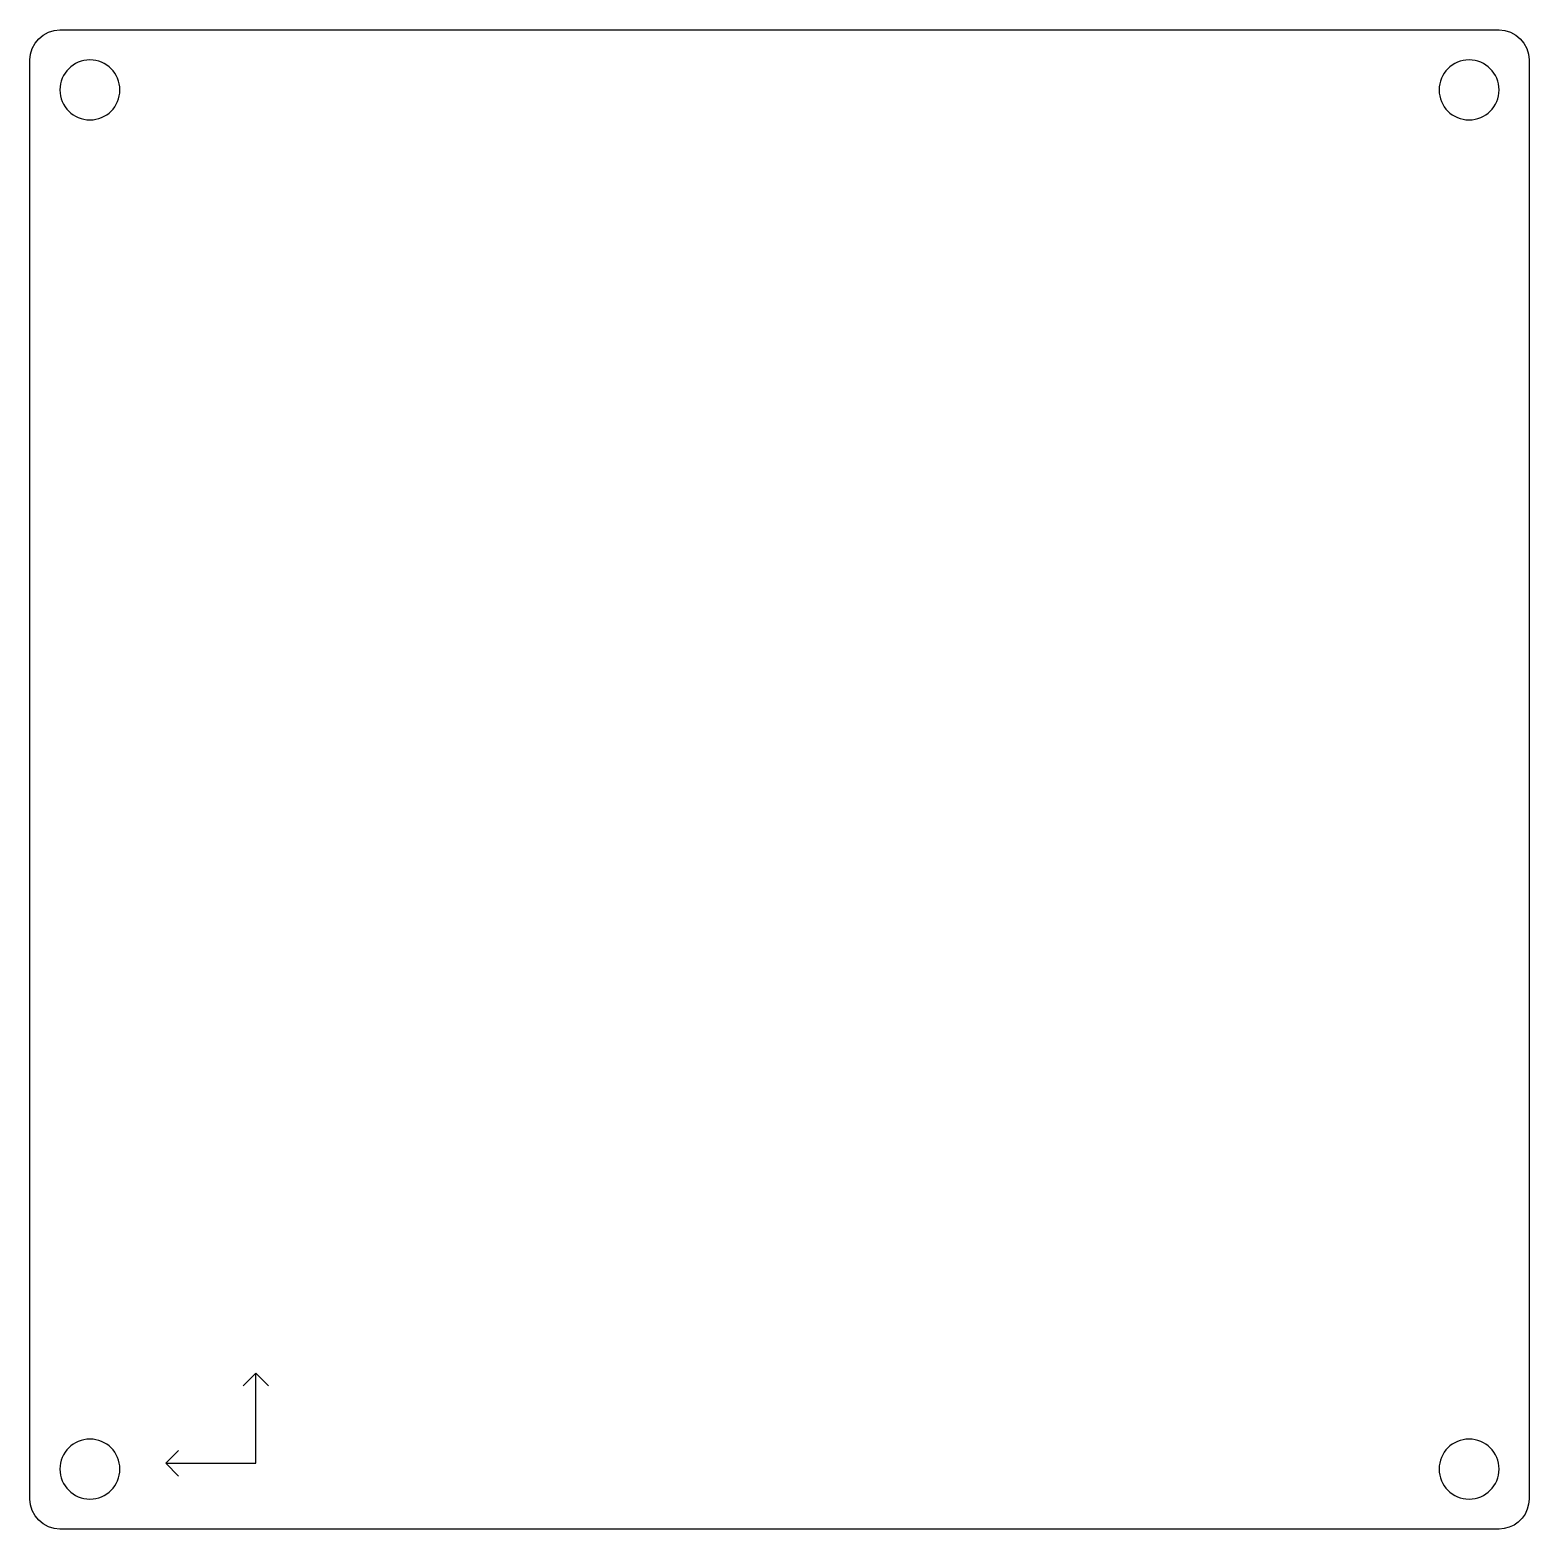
# Model space of a CAD drawing. Extents: x 0 to 250, y 0 to 250.
import ezdxf

# ---------------------------------------------------------------- set-up
doc = ezdxf.new("R2010")
doc.units = 0
doc.layers.add('Cut', color=7, linetype='CONTINUOUS')
doc.layers.add('Engrave', color=7, linetype='CONTINUOUS')

msp = doc.modelspace()

# ---------------------------------------------------------------- linework, layer by layer
at = {"layer": 'Cut', "color": 7}
for points in [[(0.012735, 244.729946), (0.108691, 245.704319), (0.39303, 246.640944), (0.854463, 247.504544), (1.475352, 248.261605), (2.232413, 248.882494), (3.09566, 249.343927), (4.032638, 249.628266), (5.00701, 249.724221)], [(5.00694, 249.724115), (244.730017, 249.724115), (245.704319, 249.62816), (246.640944, 249.343821), (247.504191, 248.882388), (248.261252, 248.261499), (248.882494, 247.504438), (249.343927, 246.641191), (249.628266, 245.704213), (249.723868, 244.729841)], [(0.012735, 5.007116), (0.012735, 244.729841)], [(249.723939, 244.729946), (249.723939, 5.007222)], [(244.729946, 0.012735), (5.006869, 0.012735), (4.032567, 0.108691), (3.095942, 0.39303), (2.232342, 0.854463), (1.475634, 1.475352), (0.854392, 2.232413), (0.392959, 3.09566), (0.10862, 4.032991), (0.012665, 5.00701)], [(249.723939, 5.007116), (249.648092, 4.139988), (249.422667, 3.298966), (249.055072, 2.510155), (248.555539, 1.796838), (247.939942, 1.181241), (247.226978, 0.681708), (246.438167, 0.314113), (245.597145, 0.089041), (244.730017, 0.012841)]]:
    msp.add_lwpolyline(points, dxfattribs=at)
for points in [[(14.995278, 239.735742)], [(244.729946, 239.735742)], [(14.995278, 10.001461)], [(244.729946, 10.001461)]]:
    msp.add_lwpolyline(points, close=True, dxfattribs=at)
for points in [[(10.001003, 244.730017), (7.242986, 244.730017), (5.007081, 242.493759), (5.007081, 239.735742)], [(14.995278, 239.735742), (14.995278, 242.493759), (12.759372, 244.730017), (10.001003, 244.730017)], [(239.735672, 244.730017), (236.977302, 244.730017), (234.741397, 242.493759), (234.741397, 239.735742)], [(244.729946, 239.735742), (244.729946, 242.493759), (242.493688, 244.730017), (239.735672, 244.730017)], [(5.007081, 239.735742), (5.007081, 236.977373), (7.242986, 234.741467), (10.001003, 234.741467)], [(10.001003, 234.741467), (12.759372, 234.741467), (14.995278, 236.977373), (14.995278, 239.735742)], [(234.741397, 239.735742), (234.741397, 236.977373), (236.977302, 234.741467), (239.735672, 234.741467)], [(239.735672, 234.741467), (242.493688, 234.741467), (244.729946, 236.977373), (244.729946, 239.735742)], [(10.001003, 14.995384), (7.242986, 14.995384), (5.007081, 12.759478), (5.007081, 10.001461)], [(14.995278, 10.001461), (14.995278, 12.759478), (12.759372, 14.995384), (10.001003, 14.995384)], [(239.735672, 14.995384), (236.977302, 14.995384), (234.741397, 12.759478), (234.741397, 10.001461)], [(244.729946, 10.001461), (244.729946, 12.759478), (242.493688, 14.995384), (239.735672, 14.995384)], [(5.007081, 10.001461), (5.007081, 7.243092), (7.242986, 5.007187), (10.001003, 5.007187)], [(10.001003, 5.007187), (12.759372, 5.007187), (14.995278, 7.243092), (14.995278, 10.001461)], [(234.741397, 10.001461), (234.741397, 7.243092), (236.977302, 5.007187), (239.735672, 5.007187)], [(239.735672, 5.007187), (242.493688, 5.007187), (244.729946, 7.243092), (244.729946, 10.001461)]]:
    msp.add_open_spline(points, degree=3, dxfattribs=at)
at = {"layer": 'Engrave', "color": 7}
for points in [[(37.625266, 25.964303), (35.504013, 23.842698)], [(37.625266, 10.964368), (37.625266, 25.964478)], [(37.625266, 25.964303), (39.746519, 23.843051)], [(22.625332, 10.964368), (24.746585, 13.085973)], [(22.625332, 10.964368), (37.625443, 10.964368)], [(22.625332, 10.964368), (24.746585, 8.842762)]]:
    msp.add_lwpolyline(points, dxfattribs=at)

doc.saveas('drawing.dxf')
